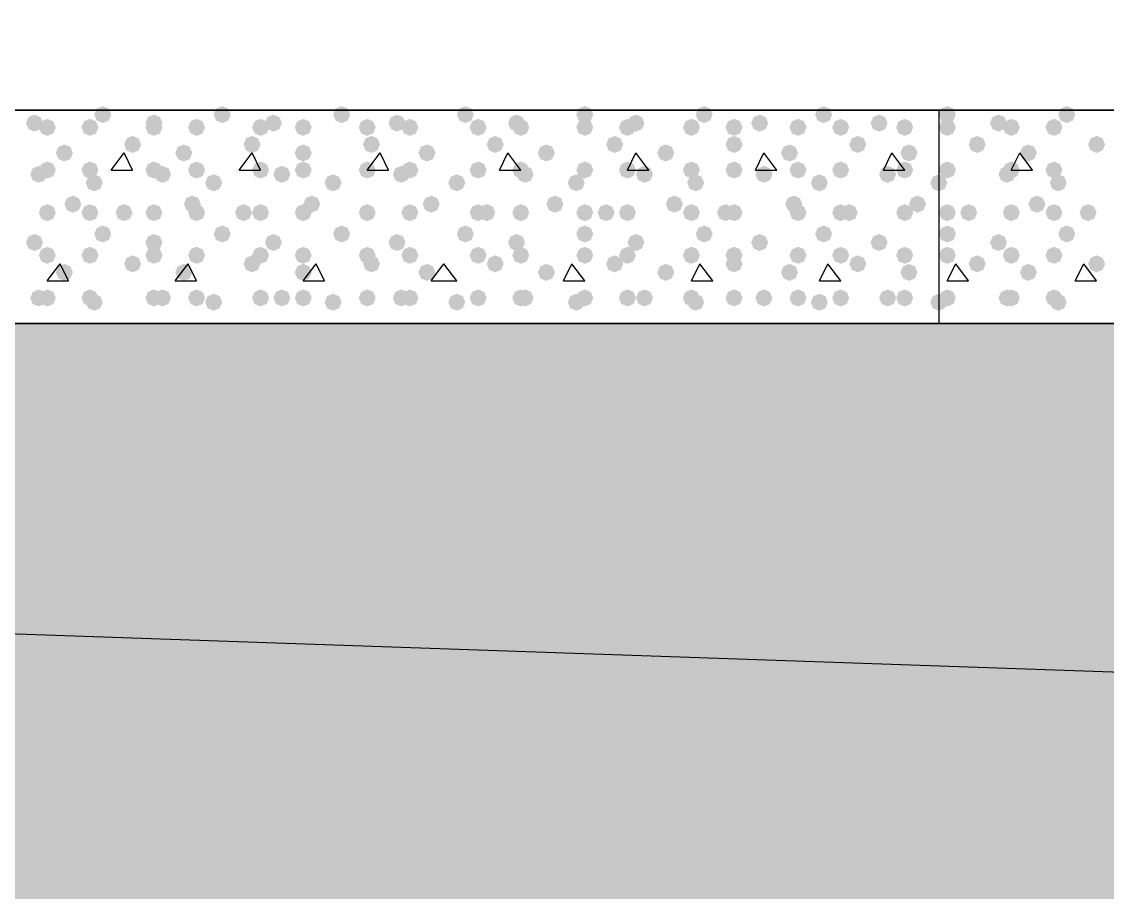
# Model space of a CAD drawing. Header units: millimetres. Extents: x 0 to 420, y 0 to 297.
# Drawn here: x 128.44 to 139.21, y 156.62 to 165.26 of the extents above; entities that cross this region are included whole.
import ezdxf

# ---------------------------------------------------------------- set-up
doc = ezdxf.new("R2010")
doc.units = ezdxf.units.MM
doc.layers.get('0').update_dxf_attribs({"linetype": 'CONTINUOUS'})

msp = doc.modelspace()

# ---------------------------------------------------------------- hatches: boundary and pattern name
at = {"true_color": 0x000008}
for points in [[(129.328333, 164.338), (129.303463, 164.278204), (129.243667, 164.253333), (129.183871, 164.278204), (129.159, 164.338), (129.183871, 164.397796), (129.243667, 164.422667), (129.303462, 164.397796)], [(130.513667, 164.338), (130.488796, 164.278204), (130.429, 164.253333), (130.369204, 164.278204), (130.344333, 164.338), (130.369204, 164.397796), (130.429, 164.422667), (130.488796, 164.397796)], [(131.699, 164.338), (131.674129, 164.278204), (131.614333, 164.253333), (131.554537, 164.278204), (131.529667, 164.338), (131.554537, 164.397796), (131.614333, 164.422667), (131.674129, 164.397796)], [(132.926667, 164.338), (132.901796, 164.278204), (132.842, 164.253333), (132.782204, 164.278204), (132.757333, 164.338), (132.782204, 164.397796), (132.842, 164.422667), (132.901796, 164.397796)], [(134.112, 164.338), (134.087129, 164.278204), (134.027333, 164.253333), (133.967538, 164.278204), (133.942667, 164.338), (133.967537, 164.397796), (134.027333, 164.422667), (134.087129, 164.397796)], [(135.297333, 164.338), (135.272463, 164.278204), (135.212667, 164.253333), (135.152871, 164.278204), (135.128, 164.338), (135.152871, 164.397796), (135.212667, 164.422667), (135.272462, 164.397796)], [(136.482667, 164.338), (136.457796, 164.278204), (136.398, 164.253333), (136.338204, 164.278204), (136.313333, 164.338), (136.338204, 164.397796), (136.398, 164.422667), (136.457796, 164.397796)], [(128.651, 164.253333), (128.626129, 164.193537), (128.566333, 164.168667), (128.506537, 164.193537), (128.481667, 164.253333), (128.506537, 164.313129), (128.566333, 164.338), (128.626129, 164.313129)], [(129.836333, 164.253333), (129.811463, 164.193537), (129.751667, 164.168667), (129.691871, 164.193537), (129.667, 164.253333), (129.691871, 164.313129), (129.751667, 164.338), (129.811462, 164.313129)], [(131.021667, 164.253333), (130.996796, 164.193537), (130.937, 164.168667), (130.877204, 164.193537), (130.852333, 164.253333), (130.877204, 164.313129), (130.937, 164.338), (130.996796, 164.313129)], [(132.249333, 164.253333), (132.224463, 164.193537), (132.164667, 164.168667), (132.104871, 164.193537), (132.08, 164.253333), (132.104871, 164.313129), (132.164667, 164.338), (132.224462, 164.313129)], [(133.434667, 164.253333), (133.409796, 164.193537), (133.35, 164.168667), (133.290204, 164.193537), (133.265333, 164.253333), (133.290204, 164.313129), (133.35, 164.338), (133.409796, 164.313129)], [(134.62, 164.253333), (134.595129, 164.193537), (134.535333, 164.168667), (134.475538, 164.193537), (134.450667, 164.253333), (134.475537, 164.313129), (134.535333, 164.338), (134.595129, 164.313129)], [(135.847667, 164.253333), (135.822796, 164.193537), (135.763, 164.168667), (135.703204, 164.193537), (135.678333, 164.253333), (135.703204, 164.313129), (135.763, 164.338), (135.822796, 164.313129)], [(137.033, 164.253333), (137.008129, 164.193537), (136.948333, 164.168667), (136.888537, 164.193537), (136.863667, 164.253333), (136.888537, 164.313129), (136.948333, 164.338), (137.008129, 164.313129)], [(128.778, 164.211), (128.753129, 164.151204), (128.693333, 164.126333), (128.633537, 164.151204), (128.608667, 164.211), (128.633537, 164.270796), (128.693333, 164.295667), (128.753129, 164.270796)], [(129.201333, 164.211), (129.176462, 164.151204), (129.116667, 164.126333), (129.056871, 164.151204), (129.032, 164.211), (129.056871, 164.270796), (129.116667, 164.295667), (129.176462, 164.270796)], [(129.836333, 164.211), (129.811463, 164.151204), (129.751667, 164.126333), (129.691871, 164.151204), (129.667, 164.211), (129.691871, 164.270796), (129.751667, 164.295667), (129.811462, 164.270796)], [(130.259667, 164.211), (130.234796, 164.151204), (130.175, 164.126333), (130.115204, 164.151204), (130.090333, 164.211), (130.115204, 164.270796), (130.175, 164.295667), (130.234796, 164.270796)], [(130.894667, 164.211), (130.869796, 164.151204), (130.81, 164.126333), (130.750204, 164.151204), (130.725333, 164.211), (130.750204, 164.270796), (130.81, 164.295667), (130.869796, 164.270796)], [(131.318, 164.211), (131.293129, 164.151204), (131.233333, 164.126333), (131.173537, 164.151204), (131.148667, 164.211), (131.173537, 164.270796), (131.233333, 164.295667), (131.293129, 164.270796)], [(131.953, 164.211), (131.928129, 164.151204), (131.868333, 164.126333), (131.808538, 164.151204), (131.783667, 164.211), (131.808537, 164.270796), (131.868333, 164.295667), (131.928129, 164.270796)], [(132.376333, 164.211), (132.351463, 164.151204), (132.291667, 164.126333), (132.231871, 164.151204), (132.207, 164.211), (132.231871, 164.270796), (132.291667, 164.295667), (132.351462, 164.270796)], [(133.053667, 164.211), (133.028796, 164.151204), (132.969, 164.126333), (132.909204, 164.151204), (132.884333, 164.211), (132.909204, 164.270796), (132.969, 164.295667), (133.028796, 164.270796)], [(133.477, 164.211), (133.452129, 164.151204), (133.392333, 164.126333), (133.332538, 164.151204), (133.307667, 164.211), (133.332537, 164.270796), (133.392333, 164.295667), (133.452129, 164.270796)], [(134.112, 164.211), (134.087129, 164.151204), (134.027333, 164.126333), (133.967538, 164.151204), (133.942667, 164.211), (133.967537, 164.270796), (134.027333, 164.295667), (134.087129, 164.270796)], [(134.535333, 164.211), (134.510463, 164.151204), (134.450667, 164.126333), (134.390871, 164.151204), (134.366, 164.211), (134.390871, 164.270796), (134.450667, 164.295667), (134.510462, 164.270796)], [(135.170333, 164.211), (135.145463, 164.151204), (135.085667, 164.126333), (135.025871, 164.151204), (135.001, 164.211), (135.025871, 164.270796), (135.085667, 164.295667), (135.145462, 164.270796)], [(135.593667, 164.211), (135.568796, 164.151204), (135.509, 164.126333), (135.449204, 164.151204), (135.424333, 164.211), (135.449204, 164.270796), (135.509, 164.295667), (135.568796, 164.270796)], [(136.228667, 164.211), (136.203796, 164.151204), (136.144, 164.126333), (136.084204, 164.151204), (136.059333, 164.211), (136.084204, 164.270796), (136.144, 164.295667), (136.203796, 164.270796)], [(136.652, 164.211), (136.627129, 164.151204), (136.567333, 164.126333), (136.507538, 164.151204), (136.482667, 164.211), (136.507537, 164.270796), (136.567333, 164.295667), (136.627129, 164.270796)], [(137.287, 164.211), (137.262129, 164.151204), (137.202333, 164.126333), (137.142538, 164.151204), (137.117667, 164.211), (137.142537, 164.270796), (137.202333, 164.295667), (137.262129, 164.270796)], [(129.624667, 164.041667), (129.599796, 163.981871), (129.54, 163.957), (129.480204, 163.981871), (129.455333, 164.041667), (129.480204, 164.101462), (129.54, 164.126333), (129.599796, 164.101463)], [(130.81, 164.041667), (130.785129, 163.981871), (130.725333, 163.957), (130.665538, 163.981871), (130.640667, 164.041667), (130.665537, 164.101462), (130.725333, 164.126333), (130.785129, 164.101463)], [(131.995333, 164.041667), (131.970463, 163.981871), (131.910667, 163.957), (131.850871, 163.981871), (131.826, 164.041667), (131.850871, 164.101462), (131.910667, 164.126333), (131.970462, 164.101463)], [(133.223, 164.041667), (133.198129, 163.981871), (133.138333, 163.957), (133.078537, 163.981871), (133.053667, 164.041667), (133.078537, 164.101462), (133.138333, 164.126333), (133.198129, 164.101463)], [(134.408333, 164.041667), (134.383463, 163.981871), (134.323667, 163.957), (134.263871, 163.981871), (134.239, 164.041667), (134.263871, 164.101462), (134.323667, 164.126333), (134.383462, 164.101463)], [(135.593667, 164.041667), (135.568796, 163.981871), (135.509, 163.957), (135.449204, 163.981871), (135.424333, 164.041667), (135.449204, 164.101462), (135.509, 164.126333), (135.568796, 164.101463)], [(136.821333, 164.041667), (136.796462, 163.981871), (136.736667, 163.957), (136.676871, 163.981871), (136.652, 164.041667), (136.676871, 164.101462), (136.736667, 164.126333), (136.796462, 164.101463)], [(128.947333, 163.957), (128.922463, 163.897204), (128.862667, 163.872333), (128.802871, 163.897204), (128.778, 163.957), (128.802871, 164.016796), (128.862667, 164.041667), (128.922462, 164.016796)], [(130.132667, 163.957), (130.107796, 163.897204), (130.048, 163.872333), (129.988204, 163.897204), (129.963333, 163.957), (129.988204, 164.016796), (130.048, 164.041667), (130.107796, 164.016796)], [(131.318, 163.957), (131.293129, 163.897204), (131.233333, 163.872333), (131.173537, 163.897204), (131.148667, 163.957), (131.173537, 164.016796), (131.233333, 164.041667), (131.293129, 164.016796)], [(132.545667, 163.957), (132.520796, 163.897204), (132.461, 163.872333), (132.401204, 163.897204), (132.376333, 163.957), (132.401204, 164.016796), (132.461, 164.041667), (132.520796, 164.016796)], [(133.731, 163.957), (133.706129, 163.897204), (133.646333, 163.872333), (133.586538, 163.897204), (133.561667, 163.957), (133.586537, 164.016796), (133.646333, 164.041667), (133.706129, 164.016796)], [(134.916333, 163.957), (134.891462, 163.897204), (134.831667, 163.872333), (134.771871, 163.897204), (134.747, 163.957), (134.771871, 164.016796), (134.831667, 164.041667), (134.891462, 164.016796)], [(136.144, 163.957), (136.119129, 163.897204), (136.059333, 163.872333), (135.999538, 163.897204), (135.974667, 163.957), (135.999537, 164.016796), (136.059333, 164.041667), (136.119129, 164.016796)], [(137.329333, 163.957), (137.304463, 163.897204), (137.244667, 163.872333), (137.184871, 163.897204), (137.16, 163.957), (137.184871, 164.016796), (137.244667, 164.041667), (137.304462, 164.016796)], [(128.778, 163.787667), (128.753129, 163.727871), (128.693333, 163.703), (128.633537, 163.727871), (128.608667, 163.787667), (128.633537, 163.847462), (128.693333, 163.872333), (128.753129, 163.847463)], [(129.201333, 163.787667), (129.176462, 163.727871), (129.116667, 163.703), (129.056871, 163.727871), (129.032, 163.787667), (129.056871, 163.847462), (129.116667, 163.872333), (129.176462, 163.847463)], [(129.836333, 163.787667), (129.811463, 163.727871), (129.751667, 163.703), (129.691871, 163.727871), (129.667, 163.787667), (129.691871, 163.847462), (129.751667, 163.872333), (129.811462, 163.847463)], [(130.259667, 163.787667), (130.234796, 163.727871), (130.175, 163.703), (130.115204, 163.727871), (130.090333, 163.787667), (130.115204, 163.847462), (130.175, 163.872333), (130.234796, 163.847463)], [(130.894667, 163.787667), (130.869796, 163.727871), (130.81, 163.703), (130.750204, 163.727871), (130.725333, 163.787667), (130.750204, 163.847462), (130.81, 163.872333), (130.869796, 163.847463)], [(131.318, 163.787667), (131.293129, 163.727871), (131.233333, 163.703), (131.173537, 163.727871), (131.148667, 163.787667), (131.173537, 163.847462), (131.233333, 163.872333), (131.293129, 163.847463)], [(131.953, 163.787667), (131.928129, 163.727871), (131.868333, 163.703), (131.808538, 163.727871), (131.783667, 163.787667), (131.808537, 163.847462), (131.868333, 163.872333), (131.928129, 163.847463)], [(132.376333, 163.787667), (132.351463, 163.727871), (132.291667, 163.703), (132.231871, 163.727871), (132.207, 163.787667), (132.231871, 163.847462), (132.291667, 163.872333), (132.351462, 163.847463)], [(133.053667, 163.787667), (133.028796, 163.727871), (132.969, 163.703), (132.909204, 163.727871), (132.884333, 163.787667), (132.909204, 163.847462), (132.969, 163.872333), (133.028796, 163.847463)], [(133.477, 163.787667), (133.452129, 163.727871), (133.392333, 163.703), (133.332538, 163.727871), (133.307667, 163.787667), (133.332537, 163.847462), (133.392333, 163.872333), (133.452129, 163.847463)], [(134.112, 163.787667), (134.087129, 163.727871), (134.027333, 163.703), (133.967538, 163.727871), (133.942667, 163.787667), (133.967537, 163.847462), (134.027333, 163.872333), (134.087129, 163.847463)], [(134.535333, 163.787667), (134.510463, 163.727871), (134.450667, 163.703), (134.390871, 163.727871), (134.366, 163.787667), (134.390871, 163.847462), (134.450667, 163.872333), (134.510462, 163.847463)], [(135.170333, 163.787667), (135.145463, 163.727871), (135.085667, 163.703), (135.025871, 163.727871), (135.001, 163.787667), (135.025871, 163.847462), (135.085667, 163.872333), (135.145462, 163.847463)], [(135.593667, 163.787667), (135.568796, 163.727871), (135.509, 163.703), (135.449204, 163.727871), (135.424333, 163.787667), (135.449204, 163.847462), (135.509, 163.872333), (135.568796, 163.847463)], [(136.228667, 163.787667), (136.203796, 163.727871), (136.144, 163.703), (136.084204, 163.727871), (136.059333, 163.787667), (136.084204, 163.847462), (136.144, 163.872333), (136.203796, 163.847463)], [(136.652, 163.787667), (136.627129, 163.727871), (136.567333, 163.703), (136.507538, 163.727871), (136.482667, 163.787667), (136.507537, 163.847462), (136.567333, 163.872333), (136.627129, 163.847463)], [(137.287, 163.787667), (137.262129, 163.727871), (137.202333, 163.703), (137.142538, 163.727871), (137.117667, 163.787667), (137.142537, 163.847462), (137.202333, 163.872333), (137.262129, 163.847463)], [(128.693333, 163.745333), (128.668463, 163.685537), (128.608667, 163.660667), (128.548871, 163.685537), (128.524, 163.745333), (128.548871, 163.805129), (128.608667, 163.83), (128.668462, 163.805129)], [(129.921, 163.745333), (129.896129, 163.685537), (129.836333, 163.660667), (129.776537, 163.685537), (129.751667, 163.745333), (129.776537, 163.805129), (129.836333, 163.83), (129.896129, 163.805129)], [(131.106333, 163.745333), (131.081462, 163.685537), (131.021667, 163.660667), (130.961871, 163.685537), (130.937, 163.745333), (130.961871, 163.805129), (131.021667, 163.83), (131.081462, 163.805129)], [(132.291667, 163.745333), (132.266796, 163.685537), (132.207, 163.660667), (132.147204, 163.685537), (132.122333, 163.745333), (132.147204, 163.805129), (132.207, 163.83), (132.266796, 163.805129)], [(133.519333, 163.745333), (133.494463, 163.685537), (133.434667, 163.660667), (133.374871, 163.685537), (133.35, 163.745333), (133.374871, 163.805129), (133.434667, 163.83), (133.494462, 163.805129)], [(134.704667, 163.745333), (134.679796, 163.685537), (134.62, 163.660667), (134.560204, 163.685537), (134.535333, 163.745333), (134.560204, 163.805129), (134.62, 163.83), (134.679796, 163.805129)], [(135.89, 163.745333), (135.865129, 163.685537), (135.805333, 163.660667), (135.745538, 163.685537), (135.720667, 163.745333), (135.745537, 163.805129), (135.805333, 163.83), (135.865129, 163.805129)], [(137.117667, 163.745333), (137.092796, 163.685537), (137.033, 163.660667), (136.973204, 163.685537), (136.948333, 163.745333), (136.973204, 163.805129), (137.033, 163.83), (137.092796, 163.805129)], [(129.243667, 163.660667), (129.218796, 163.600871), (129.159, 163.576), (129.099204, 163.600871), (129.074333, 163.660667), (129.099204, 163.720462), (129.159, 163.745333), (129.218796, 163.720463)], [(130.429, 163.660667), (130.404129, 163.600871), (130.344333, 163.576), (130.284538, 163.600871), (130.259667, 163.660667), (130.284537, 163.720462), (130.344333, 163.745333), (130.404129, 163.720463)], [(131.614333, 163.660667), (131.589463, 163.600871), (131.529667, 163.576), (131.469871, 163.600871), (131.445, 163.660667), (131.469871, 163.720462), (131.529667, 163.745333), (131.589462, 163.720463)], [(132.842, 163.660667), (132.817129, 163.600871), (132.757333, 163.576), (132.697538, 163.600871), (132.672667, 163.660667), (132.697537, 163.720462), (132.757333, 163.745333), (132.817129, 163.720463)], [(134.027333, 163.660667), (134.002463, 163.600871), (133.942667, 163.576), (133.882871, 163.600871), (133.858, 163.660667), (133.882871, 163.720462), (133.942667, 163.745333), (134.002462, 163.720463)], [(135.212667, 163.660667), (135.187796, 163.600871), (135.128, 163.576), (135.068204, 163.600871), (135.043333, 163.660667), (135.068204, 163.720462), (135.128, 163.745333), (135.187796, 163.720463)], [(136.440333, 163.660667), (136.415463, 163.600871), (136.355667, 163.576), (136.295871, 163.600871), (136.271, 163.660667), (136.295871, 163.720462), (136.355667, 163.745333), (136.415462, 163.720463)], [(128.778, 163.364333), (128.753129, 163.304537), (128.693333, 163.279667), (128.633537, 163.304537), (128.608667, 163.364333), (128.633537, 163.424129), (128.693333, 163.449), (128.753129, 163.424129)], [(129.032, 163.449), (129.007129, 163.389204), (128.947333, 163.364333), (128.887538, 163.389204), (128.862667, 163.449), (128.887537, 163.508796), (128.947333, 163.533667), (129.007129, 163.508796)], [(129.201333, 163.364333), (129.176462, 163.304537), (129.116667, 163.279667), (129.056871, 163.304537), (129.032, 163.364333), (129.056871, 163.424129), (129.116667, 163.449), (129.176462, 163.424129)], [(129.54, 163.364333), (129.515129, 163.304537), (129.455333, 163.279667), (129.395537, 163.304537), (129.370667, 163.364333), (129.395537, 163.424129), (129.455333, 163.449), (129.515129, 163.424129)], [(129.836333, 163.364333), (129.811463, 163.304537), (129.751667, 163.279667), (129.691871, 163.304537), (129.667, 163.364333), (129.691871, 163.424129), (129.751667, 163.449), (129.811462, 163.424129)], [(130.217333, 163.449), (130.192463, 163.389204), (130.132667, 163.364333), (130.072871, 163.389204), (130.048, 163.449), (130.072871, 163.508796), (130.132667, 163.533667), (130.192462, 163.508796)], [(130.259667, 163.364333), (130.234796, 163.304537), (130.175, 163.279667), (130.115204, 163.304537), (130.090333, 163.364333), (130.115204, 163.424129), (130.175, 163.449), (130.234796, 163.424129)], [(130.725333, 163.364333), (130.700463, 163.304537), (130.640667, 163.279667), (130.580871, 163.304537), (130.556, 163.364333), (130.580871, 163.424129), (130.640667, 163.449), (130.700462, 163.424129)], [(130.894667, 163.364333), (130.869796, 163.304537), (130.81, 163.279667), (130.750204, 163.304537), (130.725333, 163.364333), (130.750204, 163.424129), (130.81, 163.449), (130.869796, 163.424129)], [(131.318, 163.364333), (131.293129, 163.304537), (131.233333, 163.279667), (131.173537, 163.304537), (131.148667, 163.364333), (131.173537, 163.424129), (131.233333, 163.449), (131.293129, 163.424129)], [(131.402667, 163.449), (131.377796, 163.389204), (131.318, 163.364333), (131.258204, 163.389204), (131.233333, 163.449), (131.258204, 163.508796), (131.318, 163.533667), (131.377796, 163.508796)], [(131.953, 163.364333), (131.928129, 163.304537), (131.868333, 163.279667), (131.808538, 163.304537), (131.783667, 163.364333), (131.808537, 163.424129), (131.868333, 163.449), (131.928129, 163.424129)], [(131.953, 163.364333), (131.928129, 163.304537), (131.868333, 163.279667), (131.808538, 163.304537), (131.783667, 163.364333), (131.808537, 163.424129), (131.868333, 163.449), (131.928129, 163.424129)], [(132.376333, 163.364333), (132.351463, 163.304537), (132.291667, 163.279667), (132.231871, 163.304537), (132.207, 163.364333), (132.231871, 163.424129), (132.291667, 163.449), (132.351462, 163.424129)], [(132.588, 163.449), (132.563129, 163.389204), (132.503333, 163.364333), (132.443537, 163.389204), (132.418667, 163.449), (132.443537, 163.508796), (132.503333, 163.533667), (132.563129, 163.508796)], [(133.053667, 163.364333), (133.028796, 163.304537), (132.969, 163.279667), (132.909204, 163.304537), (132.884333, 163.364333), (132.909204, 163.424129), (132.969, 163.449), (133.028796, 163.424129)], [(133.138333, 163.364333), (133.113463, 163.304537), (133.053667, 163.279667), (132.993871, 163.304537), (132.969, 163.364333), (132.993871, 163.424129), (133.053667, 163.449), (133.113462, 163.424129)], [(133.477, 163.364333), (133.452129, 163.304537), (133.392333, 163.279667), (133.332538, 163.304537), (133.307667, 163.364333), (133.332537, 163.424129), (133.392333, 163.449), (133.452129, 163.424129)], [(133.815667, 163.449), (133.790796, 163.389204), (133.731, 163.364333), (133.671204, 163.389204), (133.646333, 163.449), (133.671204, 163.508796), (133.731, 163.533667), (133.790796, 163.508796)], [(134.112, 163.364333), (134.087129, 163.304537), (134.027333, 163.279667), (133.967538, 163.304537), (133.942667, 163.364333), (133.967537, 163.424129), (134.027333, 163.449), (134.087129, 163.424129)], [(134.323667, 163.364333), (134.298796, 163.304537), (134.239, 163.279667), (134.179204, 163.304537), (134.154333, 163.364333), (134.179204, 163.424129), (134.239, 163.449), (134.298796, 163.424129)], [(134.535333, 163.364333), (134.510463, 163.304537), (134.450667, 163.279667), (134.390871, 163.304537), (134.366, 163.364333), (134.390871, 163.424129), (134.450667, 163.449), (134.510462, 163.424129)], [(135.001, 163.449), (134.976129, 163.389204), (134.916333, 163.364333), (134.856538, 163.389204), (134.831667, 163.449), (134.856537, 163.508796), (134.916333, 163.533667), (134.976129, 163.508796)], [(135.170333, 163.364333), (135.145463, 163.304537), (135.085667, 163.279667), (135.025871, 163.304537), (135.001, 163.364333), (135.025871, 163.424129), (135.085667, 163.449), (135.145462, 163.424129)], [(135.509, 163.364333), (135.484129, 163.304537), (135.424333, 163.279667), (135.364537, 163.304537), (135.339667, 163.364333), (135.364537, 163.424129), (135.424333, 163.449), (135.484129, 163.424129)], [(135.593667, 163.364333), (135.568796, 163.304537), (135.509, 163.279667), (135.449204, 163.304537), (135.424333, 163.364333), (135.449204, 163.424129), (135.509, 163.449), (135.568796, 163.424129)], [(136.186333, 163.449), (136.161463, 163.389204), (136.101667, 163.364333), (136.041871, 163.389204), (136.017, 163.449), (136.041871, 163.508796), (136.101667, 163.533667), (136.161462, 163.508796)], [(136.228667, 163.364333), (136.203796, 163.304537), (136.144, 163.279667), (136.084204, 163.304537), (136.059333, 163.364333), (136.084204, 163.424129), (136.144, 163.449), (136.203796, 163.424129)], [(136.652, 163.364333), (136.627129, 163.304537), (136.567333, 163.279667), (136.507538, 163.304537), (136.482667, 163.364333), (136.507537, 163.424129), (136.567333, 163.449), (136.627129, 163.424129)], [(136.736667, 163.364333), (136.711796, 163.304537), (136.652, 163.279667), (136.592204, 163.304537), (136.567333, 163.364333), (136.592204, 163.424129), (136.652, 163.449), (136.711796, 163.424129)], [(137.287, 163.364333), (137.262129, 163.304537), (137.202333, 163.279667), (137.142538, 163.304537), (137.117667, 163.364333), (137.142537, 163.424129), (137.202333, 163.449), (137.262129, 163.424129)], [(137.414, 163.449), (137.389129, 163.389204), (137.329333, 163.364333), (137.269538, 163.389204), (137.244667, 163.449), (137.269537, 163.508796), (137.329333, 163.533667), (137.389129, 163.508796)], [(129.328333, 163.152667), (129.303463, 163.092871), (129.243667, 163.068), (129.183871, 163.092871), (129.159, 163.152667), (129.183871, 163.212462), (129.243667, 163.237333), (129.303462, 163.212463)], [(130.513667, 163.152667), (130.488796, 163.092871), (130.429, 163.068), (130.369204, 163.092871), (130.344333, 163.152667), (130.369204, 163.212462), (130.429, 163.237333), (130.488796, 163.212463)], [(131.699, 163.152667), (131.674129, 163.092871), (131.614333, 163.068), (131.554537, 163.092871), (131.529667, 163.152667), (131.554537, 163.212462), (131.614333, 163.237333), (131.674129, 163.212463)], [(132.926667, 163.152667), (132.901796, 163.092871), (132.842, 163.068), (132.782204, 163.092871), (132.757333, 163.152667), (132.782204, 163.212462), (132.842, 163.237333), (132.901796, 163.212463)], [(134.112, 163.152667), (134.087129, 163.092871), (134.027333, 163.068), (133.967538, 163.092871), (133.942667, 163.152667), (133.967537, 163.212462), (134.027333, 163.237333), (134.087129, 163.212463)], [(135.297333, 163.152667), (135.272463, 163.092871), (135.212667, 163.068), (135.152871, 163.092871), (135.128, 163.152667), (135.152871, 163.212462), (135.212667, 163.237333), (135.272462, 163.212463)], [(136.482667, 163.152667), (136.457796, 163.092871), (136.398, 163.068), (136.338204, 163.092871), (136.313333, 163.152667), (136.338204, 163.212462), (136.398, 163.237333), (136.457796, 163.212463)], [(128.651, 163.068), (128.626129, 163.008204), (128.566333, 162.983333), (128.506537, 163.008204), (128.481667, 163.068), (128.506537, 163.127796), (128.566333, 163.152667), (128.626129, 163.127796)], [(129.836333, 163.068), (129.811463, 163.008204), (129.751667, 162.983333), (129.691871, 163.008204), (129.667, 163.068), (129.691871, 163.127796), (129.751667, 163.152667), (129.811462, 163.127796)], [(131.021667, 163.068), (130.996796, 163.008204), (130.937, 162.983333), (130.877204, 163.008204), (130.852333, 163.068), (130.877204, 163.127796), (130.937, 163.152667), (130.996796, 163.127796)], [(132.249333, 163.068), (132.224463, 163.008204), (132.164667, 162.983333), (132.104871, 163.008204), (132.08, 163.068), (132.104871, 163.127796), (132.164667, 163.152667), (132.224462, 163.127796)], [(133.434667, 163.068), (133.409796, 163.008204), (133.35, 162.983333), (133.290204, 163.008204), (133.265333, 163.068), (133.290204, 163.127796), (133.35, 163.152667), (133.409796, 163.127796)], [(134.62, 163.068), (134.595129, 163.008204), (134.535333, 162.983333), (134.475538, 163.008204), (134.450667, 163.068), (134.475537, 163.127796), (134.535333, 163.152667), (134.595129, 163.127796)], [(135.847667, 163.068), (135.822796, 163.008204), (135.763, 162.983333), (135.703204, 163.008204), (135.678333, 163.068), (135.703204, 163.127796), (135.763, 163.152667), (135.822796, 163.127796)], [(137.033, 163.068), (137.008129, 163.008204), (136.948333, 162.983333), (136.888537, 163.008204), (136.863667, 163.068), (136.888537, 163.127796), (136.948333, 163.152667), (137.008129, 163.127796)], [(128.778, 162.941), (128.753129, 162.881204), (128.693333, 162.856333), (128.633537, 162.881204), (128.608667, 162.941), (128.633537, 163.000796), (128.693333, 163.025667), (128.753129, 163.000796)], [(129.201333, 162.941), (129.176462, 162.881204), (129.116667, 162.856333), (129.056871, 162.881204), (129.032, 162.941), (129.056871, 163.000796), (129.116667, 163.025667), (129.176462, 163.000796)], [(129.836333, 162.941), (129.811463, 162.881204), (129.751667, 162.856333), (129.691871, 162.881204), (129.667, 162.941), (129.691871, 163.000796), (129.751667, 163.025667), (129.811462, 163.000796)], [(130.259667, 162.941), (130.234796, 162.881204), (130.175, 162.856333), (130.115204, 162.881204), (130.090333, 162.941), (130.115204, 163.000796), (130.175, 163.025667), (130.234796, 163.000796)], [(130.894667, 162.941), (130.869796, 162.881204), (130.81, 162.856333), (130.750204, 162.881204), (130.725333, 162.941), (130.750204, 163.000796), (130.81, 163.025667), (130.869796, 163.000796)], [(131.318, 162.941), (131.293129, 162.881204), (131.233333, 162.856333), (131.173537, 162.881204), (131.148667, 162.941), (131.173537, 163.000796), (131.233333, 163.025667), (131.293129, 163.000796)], [(131.953, 162.941), (131.928129, 162.881204), (131.868333, 162.856333), (131.808538, 162.881204), (131.783667, 162.941), (131.808537, 163.000796), (131.868333, 163.025667), (131.928129, 163.000796)], [(132.376333, 162.941), (132.351463, 162.881204), (132.291667, 162.856333), (132.231871, 162.881204), (132.207, 162.941), (132.231871, 163.000796), (132.291667, 163.025667), (132.351462, 163.000796)], [(133.053667, 162.941), (133.028796, 162.881204), (132.969, 162.856333), (132.909204, 162.881204), (132.884333, 162.941), (132.909204, 163.000796), (132.969, 163.025667), (133.028796, 163.000796)], [(133.477, 162.941), (133.452129, 162.881204), (133.392333, 162.856333), (133.332538, 162.881204), (133.307667, 162.941), (133.332537, 163.000796), (133.392333, 163.025667), (133.452129, 163.000796)], [(134.112, 162.941), (134.087129, 162.881204), (134.027333, 162.856333), (133.967538, 162.881204), (133.942667, 162.941), (133.967537, 163.000796), (134.027333, 163.025667), (134.087129, 163.000796)], [(134.535333, 162.941), (134.510463, 162.881204), (134.450667, 162.856333), (134.390871, 162.881204), (134.366, 162.941), (134.390871, 163.000796), (134.450667, 163.025667), (134.510462, 163.000796)], [(135.170333, 162.941), (135.145463, 162.881204), (135.085667, 162.856333), (135.025871, 162.881204), (135.001, 162.941), (135.025871, 163.000796), (135.085667, 163.025667), (135.145462, 163.000796)], [(135.593667, 162.941), (135.568796, 162.881204), (135.509, 162.856333), (135.449204, 162.881204), (135.424333, 162.941), (135.449204, 163.000796), (135.509, 163.025667), (135.568796, 163.000796)], [(136.228667, 162.941), (136.203796, 162.881204), (136.144, 162.856333), (136.084204, 162.881204), (136.059333, 162.941), (136.084204, 163.000796), (136.144, 163.025667), (136.203796, 163.000796)], [(136.652, 162.941), (136.627129, 162.881204), (136.567333, 162.856333), (136.507538, 162.881204), (136.482667, 162.941), (136.507537, 163.000796), (136.567333, 163.025667), (136.627129, 163.000796)], [(137.287, 162.941), (137.262129, 162.881204), (137.202333, 162.856333), (137.142538, 162.881204), (137.117667, 162.941), (137.142537, 163.000796), (137.202333, 163.025667), (137.262129, 163.000796)], [(129.624667, 162.856333), (129.599796, 162.796537), (129.54, 162.771667), (129.480204, 162.796537), (129.455333, 162.856333), (129.480204, 162.916129), (129.54, 162.941), (129.599796, 162.916129)], [(130.81, 162.856333), (130.785129, 162.796537), (130.725333, 162.771667), (130.665538, 162.796537), (130.640667, 162.856333), (130.665537, 162.916129), (130.725333, 162.941), (130.785129, 162.916129)], [(131.995333, 162.856333), (131.970463, 162.796537), (131.910667, 162.771667), (131.850871, 162.796537), (131.826, 162.856333), (131.850871, 162.916129), (131.910667, 162.941), (131.970462, 162.916129)], [(133.223, 162.856333), (133.198129, 162.796537), (133.138333, 162.771667), (133.078537, 162.796537), (133.053667, 162.856333), (133.078537, 162.916129), (133.138333, 162.941), (133.198129, 162.916129)], [(134.408333, 162.856333), (134.383463, 162.796537), (134.323667, 162.771667), (134.263871, 162.796537), (134.239, 162.856333), (134.263871, 162.916129), (134.323667, 162.941), (134.383462, 162.916129)], [(135.593667, 162.856333), (135.568796, 162.796537), (135.509, 162.771667), (135.449204, 162.796537), (135.424333, 162.856333), (135.449204, 162.916129), (135.509, 162.941), (135.568796, 162.916129)], [(136.821333, 162.856333), (136.796462, 162.796537), (136.736667, 162.771667), (136.676871, 162.796537), (136.652, 162.856333), (136.676871, 162.916129), (136.736667, 162.941), (136.796462, 162.916129)], [(128.947333, 162.771667), (128.922463, 162.711871), (128.862667, 162.687), (128.802871, 162.711871), (128.778, 162.771667), (128.802871, 162.831462), (128.862667, 162.856333), (128.922462, 162.831463)], [(130.132667, 162.771667), (130.107796, 162.711871), (130.048, 162.687), (129.988204, 162.711871), (129.963333, 162.771667), (129.988204, 162.831462), (130.048, 162.856333), (130.107796, 162.831463)], [(131.318, 162.771667), (131.293129, 162.711871), (131.233333, 162.687), (131.173537, 162.711871), (131.148667, 162.771667), (131.173537, 162.831462), (131.233333, 162.856333), (131.293129, 162.831463)], [(132.545667, 162.771667), (132.520796, 162.711871), (132.461, 162.687), (132.401204, 162.711871), (132.376333, 162.771667), (132.401204, 162.831462), (132.461, 162.856333), (132.520796, 162.831463)], [(133.731, 162.771667), (133.706129, 162.711871), (133.646333, 162.687), (133.586538, 162.711871), (133.561667, 162.771667), (133.586537, 162.831462), (133.646333, 162.856333), (133.706129, 162.831463)], [(134.916333, 162.771667), (134.891462, 162.711871), (134.831667, 162.687), (134.771871, 162.711871), (134.747, 162.771667), (134.771871, 162.831462), (134.831667, 162.856333), (134.891462, 162.831463)], [(136.144, 162.771667), (136.119129, 162.711871), (136.059333, 162.687), (135.999538, 162.711871), (135.974667, 162.771667), (135.999537, 162.831462), (136.059333, 162.856333), (136.119129, 162.831463)], [(137.329333, 162.771667), (137.304463, 162.711871), (137.244667, 162.687), (137.184871, 162.711871), (137.16, 162.771667), (137.184871, 162.831462), (137.244667, 162.856333), (137.304462, 162.831463)], [(128.693333, 162.517667), (128.668463, 162.457871), (128.608667, 162.433), (128.548871, 162.457871), (128.524, 162.517667), (128.548871, 162.577462), (128.608667, 162.602333), (128.668462, 162.577463)], [(128.778, 162.517667), (128.753129, 162.457871), (128.693333, 162.433), (128.633537, 162.457871), (128.608667, 162.517667), (128.633537, 162.577462), (128.693333, 162.602333), (128.753129, 162.577463)], [(129.201333, 162.517667), (129.176462, 162.457871), (129.116667, 162.433), (129.056871, 162.457871), (129.032, 162.517667), (129.056871, 162.577462), (129.116667, 162.602333), (129.176462, 162.577463)], [(129.836333, 162.517667), (129.811463, 162.457871), (129.751667, 162.433), (129.691871, 162.457871), (129.667, 162.517667), (129.691871, 162.577462), (129.751667, 162.602333), (129.811462, 162.577463)], [(129.921, 162.517667), (129.896129, 162.457871), (129.836333, 162.433), (129.776537, 162.457871), (129.751667, 162.517667), (129.776537, 162.577462), (129.836333, 162.602333), (129.896129, 162.577463)], [(130.259667, 162.517667), (130.234796, 162.457871), (130.175, 162.433), (130.115204, 162.457871), (130.090333, 162.517667), (130.115204, 162.577462), (130.175, 162.602333), (130.234796, 162.577463)], [(130.894667, 162.517667), (130.869796, 162.457871), (130.81, 162.433), (130.750204, 162.457871), (130.725333, 162.517667), (130.750204, 162.577462), (130.81, 162.602333), (130.869796, 162.577463)], [(131.106333, 162.517667), (131.081462, 162.457871), (131.021667, 162.433), (130.961871, 162.457871), (130.937, 162.517667), (130.961871, 162.577462), (131.021667, 162.602333), (131.081462, 162.577463)], [(131.318, 162.517667), (131.293129, 162.457871), (131.233333, 162.433), (131.173537, 162.457871), (131.148667, 162.517667), (131.173537, 162.577462), (131.233333, 162.602333), (131.293129, 162.577463)], [(131.953, 162.517667), (131.928129, 162.457871), (131.868333, 162.433), (131.808538, 162.457871), (131.783667, 162.517667), (131.808537, 162.577462), (131.868333, 162.602333), (131.928129, 162.577463)], [(132.291667, 162.517667), (132.266796, 162.457871), (132.207, 162.433), (132.147204, 162.457871), (132.122333, 162.517667), (132.147204, 162.577462), (132.207, 162.602333), (132.266796, 162.577463)], [(132.376333, 162.517667), (132.351463, 162.457871), (132.291667, 162.433), (132.231871, 162.457871), (132.207, 162.517667), (132.231871, 162.577462), (132.291667, 162.602333), (132.351462, 162.577463)], [(133.053667, 162.517667), (133.028796, 162.457871), (132.969, 162.433), (132.909204, 162.457871), (132.884333, 162.517667), (132.909204, 162.577462), (132.969, 162.602333), (133.028796, 162.577463)], [(133.477, 162.517667), (133.452129, 162.457871), (133.392333, 162.433), (133.332538, 162.457871), (133.307667, 162.517667), (133.332537, 162.577462), (133.392333, 162.602333), (133.452129, 162.577463)], [(133.519333, 162.517667), (133.494463, 162.457871), (133.434667, 162.433), (133.374871, 162.457871), (133.35, 162.517667), (133.374871, 162.577462), (133.434667, 162.602333), (133.494462, 162.577463)], [(134.112, 162.517667), (134.087129, 162.457871), (134.027333, 162.433), (133.967538, 162.457871), (133.942667, 162.517667), (133.967537, 162.577462), (134.027333, 162.602333), (134.087129, 162.577463)], [(134.535333, 162.517667), (134.510463, 162.457871), (134.450667, 162.433), (134.390871, 162.457871), (134.366, 162.517667), (134.390871, 162.577462), (134.450667, 162.602333), (134.510462, 162.577463)], [(134.704667, 162.517667), (134.679796, 162.457871), (134.62, 162.433), (134.560204, 162.457871), (134.535333, 162.517667), (134.560204, 162.577462), (134.62, 162.602333), (134.679796, 162.577463)], [(135.170333, 162.517667), (135.145463, 162.457871), (135.085667, 162.433), (135.025871, 162.457871), (135.001, 162.517667), (135.025871, 162.577462), (135.085667, 162.602333), (135.145462, 162.577463)], [(135.593667, 162.517667), (135.568796, 162.457871), (135.509, 162.433), (135.449204, 162.457871), (135.424333, 162.517667), (135.449204, 162.577462), (135.509, 162.602333), (135.568796, 162.577463)], [(135.89, 162.517667), (135.865129, 162.457871), (135.805333, 162.433), (135.745538, 162.457871), (135.720667, 162.517667), (135.745537, 162.577462), (135.805333, 162.602333), (135.865129, 162.577463)], [(136.228667, 162.517667), (136.203796, 162.457871), (136.144, 162.433), (136.084204, 162.457871), (136.059333, 162.517667), (136.084204, 162.577462), (136.144, 162.602333), (136.203796, 162.577463)], [(136.652, 162.517667), (136.627129, 162.457871), (136.567333, 162.433), (136.507538, 162.457871), (136.482667, 162.517667), (136.507537, 162.577462), (136.567333, 162.602333), (136.627129, 162.577463)], [(137.117667, 162.517667), (137.092796, 162.457871), (137.033, 162.433), (136.973204, 162.457871), (136.948333, 162.517667), (136.973204, 162.577462), (137.033, 162.602333), (137.092796, 162.577463)], [(137.287, 162.517667), (137.262129, 162.457871), (137.202333, 162.433), (137.142538, 162.457871), (137.117667, 162.517667), (137.142537, 162.577462), (137.202333, 162.602333), (137.262129, 162.577463)], [(129.243667, 162.475333), (129.218796, 162.415537), (129.159, 162.390667), (129.099204, 162.415537), (129.074333, 162.475333), (129.099204, 162.535129), (129.159, 162.56), (129.218796, 162.535129)], [(130.429, 162.475333), (130.404129, 162.415537), (130.344333, 162.390667), (130.284538, 162.415537), (130.259667, 162.475333), (130.284537, 162.535129), (130.344333, 162.56), (130.404129, 162.535129)], [(131.614333, 162.475333), (131.589463, 162.415537), (131.529667, 162.390667), (131.469871, 162.415537), (131.445, 162.475333), (131.469871, 162.535129), (131.529667, 162.56), (131.589462, 162.535129)], [(132.842, 162.475333), (132.817129, 162.415537), (132.757333, 162.390667), (132.697538, 162.415537), (132.672667, 162.475333), (132.697537, 162.535129), (132.757333, 162.56), (132.817129, 162.535129)], [(134.027333, 162.475333), (134.002463, 162.415537), (133.942667, 162.390667), (133.882871, 162.415537), (133.858, 162.475333), (133.882871, 162.535129), (133.942667, 162.56), (134.002462, 162.535129)], [(135.212667, 162.475333), (135.187796, 162.415537), (135.128, 162.390667), (135.068204, 162.415537), (135.043333, 162.475333), (135.068204, 162.535129), (135.128, 162.56), (135.187796, 162.535129)], [(136.440333, 162.475333), (136.415463, 162.415537), (136.355667, 162.390667), (136.295871, 162.415537), (136.271, 162.475333), (136.295871, 162.535129), (136.355667, 162.56), (136.415462, 162.535129)]]:
    msp.add_hatch(color=0, dxfattribs=at).paths.add_polyline_path(points, flags=0)
at = {"true_color": 0x000007}
for points in [[(137.710333, 164.338), (137.685463, 164.278204), (137.625667, 164.253333), (137.565871, 164.278204), (137.541, 164.338), (137.565871, 164.397796), (137.625667, 164.422667), (137.685462, 164.397796)], [(138.895667, 164.338), (138.870796, 164.278204), (138.811, 164.253333), (138.751204, 164.278204), (138.726333, 164.338), (138.751204, 164.397796), (138.811, 164.422667), (138.870796, 164.397796)], [(138.218333, 164.253333), (138.193463, 164.193537), (138.133667, 164.168667), (138.073871, 164.193537), (138.049, 164.253333), (138.073871, 164.313129), (138.133667, 164.338), (138.193462, 164.313129)], [(137.710333, 164.211), (137.685463, 164.151204), (137.625667, 164.126333), (137.565871, 164.151204), (137.541, 164.211), (137.565871, 164.270796), (137.625667, 164.295667), (137.685462, 164.270796)], [(138.345333, 164.211), (138.320463, 164.151204), (138.260667, 164.126333), (138.200871, 164.151204), (138.176, 164.211), (138.200871, 164.270796), (138.260667, 164.295667), (138.320462, 164.270796)], [(138.768667, 164.211), (138.743796, 164.151204), (138.684, 164.126333), (138.624204, 164.151204), (138.599333, 164.211), (138.624204, 164.270796), (138.684, 164.295667), (138.743796, 164.270796)], [(138.006667, 164.041667), (137.981796, 163.981871), (137.922, 163.957), (137.862204, 163.981871), (137.837333, 164.041667), (137.862204, 164.101462), (137.922, 164.126333), (137.981796, 164.101463)], [(139.192, 164.041667), (139.167129, 163.981871), (139.107333, 163.957), (139.047538, 163.981871), (139.022667, 164.041667), (139.047537, 164.101462), (139.107333, 164.126333), (139.167129, 164.101463)], [(138.514667, 163.957), (138.489796, 163.897204), (138.43, 163.872333), (138.370204, 163.897204), (138.345333, 163.957), (138.370204, 164.016796), (138.43, 164.041667), (138.489796, 164.016796)], [(137.710333, 163.787667), (137.685463, 163.727871), (137.625667, 163.703), (137.565871, 163.727871), (137.541, 163.787667), (137.565871, 163.847462), (137.625667, 163.872333), (137.685462, 163.847463)], [(138.345333, 163.787667), (138.320463, 163.727871), (138.260667, 163.703), (138.200871, 163.727871), (138.176, 163.787667), (138.200871, 163.847462), (138.260667, 163.872333), (138.320462, 163.847463)], [(138.768667, 163.787667), (138.743796, 163.727871), (138.684, 163.703), (138.624204, 163.727871), (138.599333, 163.787667), (138.624204, 163.847462), (138.684, 163.872333), (138.743796, 163.847463)], [(138.303, 163.745333), (138.278129, 163.685537), (138.218333, 163.660667), (138.158537, 163.685537), (138.133667, 163.745333), (138.158537, 163.805129), (138.218333, 163.83), (138.278129, 163.805129)], [(137.625667, 163.660667), (137.600796, 163.600871), (137.541, 163.576), (137.481204, 163.600871), (137.456333, 163.660667), (137.481204, 163.720462), (137.541, 163.745333), (137.600796, 163.720463)], [(138.811, 163.660667), (138.786129, 163.600871), (138.726333, 163.576), (138.666538, 163.600871), (138.641667, 163.660667), (138.666537, 163.720462), (138.726333, 163.745333), (138.786129, 163.720463)], [(137.710333, 163.364333), (137.685463, 163.304537), (137.625667, 163.279667), (137.565871, 163.304537), (137.541, 163.364333), (137.565871, 163.424129), (137.625667, 163.449), (137.685462, 163.424129)], [(137.922, 163.364333), (137.897129, 163.304537), (137.837333, 163.279667), (137.777538, 163.304537), (137.752667, 163.364333), (137.777537, 163.424129), (137.837333, 163.449), (137.897129, 163.424129)], [(138.345333, 163.364333), (138.320463, 163.304537), (138.260667, 163.279667), (138.200871, 163.304537), (138.176, 163.364333), (138.200871, 163.424129), (138.260667, 163.449), (138.320462, 163.424129)], [(138.599333, 163.449), (138.574463, 163.389204), (138.514667, 163.364333), (138.454871, 163.389204), (138.43, 163.449), (138.454871, 163.508796), (138.514667, 163.533667), (138.574462, 163.508796)], [(138.768667, 163.364333), (138.743796, 163.304537), (138.684, 163.279667), (138.624204, 163.304537), (138.599333, 163.364333), (138.624204, 163.424129), (138.684, 163.449), (138.743796, 163.424129)], [(139.107333, 163.364333), (139.082462, 163.304537), (139.022667, 163.279667), (138.962871, 163.304537), (138.938, 163.364333), (138.962871, 163.424129), (139.022667, 163.449), (139.082462, 163.424129)], [(137.710333, 163.152667), (137.685463, 163.092871), (137.625667, 163.068), (137.565871, 163.092871), (137.541, 163.152667), (137.565871, 163.212462), (137.625667, 163.237333), (137.685462, 163.212463)], [(138.895667, 163.152667), (138.870796, 163.092871), (138.811, 163.068), (138.751204, 163.092871), (138.726333, 163.152667), (138.751204, 163.212462), (138.811, 163.237333), (138.870796, 163.212463)], [(138.218333, 163.068), (138.193463, 163.008204), (138.133667, 162.983333), (138.073871, 163.008204), (138.049, 163.068), (138.073871, 163.127796), (138.133667, 163.152667), (138.193462, 163.127796)], [(137.710333, 162.941), (137.685463, 162.881204), (137.625667, 162.856333), (137.565871, 162.881204), (137.541, 162.941), (137.565871, 163.000796), (137.625667, 163.025667), (137.685462, 163.000796)], [(138.345333, 162.941), (138.320463, 162.881204), (138.260667, 162.856333), (138.200871, 162.881204), (138.176, 162.941), (138.200871, 163.000796), (138.260667, 163.025667), (138.320462, 163.000796)], [(138.768667, 162.941), (138.743796, 162.881204), (138.684, 162.856333), (138.624204, 162.881204), (138.599333, 162.941), (138.624204, 163.000796), (138.684, 163.025667), (138.743796, 163.000796)], [(138.006667, 162.856333), (137.981796, 162.796537), (137.922, 162.771667), (137.862204, 162.796537), (137.837333, 162.856333), (137.862204, 162.916129), (137.922, 162.941), (137.981796, 162.916129)], [(139.192, 162.856333), (139.167129, 162.796537), (139.107333, 162.771667), (139.047538, 162.796537), (139.022667, 162.856333), (139.047537, 162.916129), (139.107333, 162.941), (139.167129, 162.916129)], [(138.514667, 162.771667), (138.489796, 162.711871), (138.43, 162.687), (138.370204, 162.711871), (138.345333, 162.771667), (138.370204, 162.831462), (138.43, 162.856333), (138.489796, 162.831463)], [(137.710333, 162.517667), (137.685463, 162.457871), (137.625667, 162.433), (137.565871, 162.457871), (137.541, 162.517667), (137.565871, 162.577462), (137.625667, 162.602333), (137.685462, 162.577463)], [(138.303, 162.517667), (138.278129, 162.457871), (138.218333, 162.433), (138.158537, 162.457871), (138.133667, 162.517667), (138.158537, 162.577462), (138.218333, 162.602333), (138.278129, 162.577463)], [(138.345333, 162.517667), (138.320463, 162.457871), (138.260667, 162.433), (138.200871, 162.457871), (138.176, 162.517667), (138.200871, 162.577462), (138.260667, 162.602333), (138.320462, 162.577463)], [(138.768667, 162.517667), (138.743796, 162.457871), (138.684, 162.433), (138.624204, 162.457871), (138.599333, 162.517667), (138.624204, 162.577462), (138.684, 162.602333), (138.743796, 162.577463)], [(137.625667, 162.475333), (137.600796, 162.415537), (137.541, 162.390667), (137.481204, 162.415537), (137.456333, 162.475333), (137.481204, 162.535129), (137.541, 162.56), (137.600796, 162.535129)], [(138.811, 162.475333), (138.786129, 162.415537), (138.726333, 162.390667), (138.666538, 162.415537), (138.641667, 162.475333), (138.666537, 162.535129), (138.726333, 162.56), (138.786129, 162.535129)]]:
    msp.add_hatch(color=0, dxfattribs=at).paths.add_polyline_path(points, flags=0)
at = {"true_color": 0x000008}
h = msp.add_hatch(color=0, dxfattribs=at)
h.paths.add_polyline_path([(385.826, 162.263667), (39.708667, 162.263667), (385.826, 150.241)], flags=0)
h.paths.add_polyline_path([(39.708667, 162.263667), (385.826, 150.241), (39.708667, 150.241)], flags=0)

# ---------------------------------------------------------------- linework, layer by layer
at = {"color": 0, "true_color": 0x000007}
for points in [[(38.650333, 185.547), (38.650333, 162.263667), (386.884333, 162.263667), (386.884333, 185.547), (224.409, 185.547), (224.409, 206.756), (201.125667, 206.756), (201.125667, 185.547)], [(38.650333, 185.547), (38.650333, 162.263667), (386.884333, 162.263667), (386.884333, 185.547), (224.409, 185.547), (224.409, 206.756), (201.125667, 206.756), (201.125667, 185.547)], [(137.541, 164.380333), (137.541, 162.263667), (139.657667, 162.263667), (139.657667, 164.380333)]]:
    msp.add_lwpolyline(points, close=True, dxfattribs=at)
at = {"color": 0, "true_color": 0x0000fd}
msp.add_lwpolyline([(40.767, 164.380333), (384.767667, 164.380333), (384.767667, 183.430333), (222.292333, 183.430333), (222.292333, 204.639333), (203.242333, 204.639333), (203.242333, 183.430333), (40.767, 183.430333)], close=True, dxfattribs=at)
at = {"color": 0, "true_color": 0x000007}
for points in [[(137.541, 164.380333), (118.448667, 164.380333)], [(138.260667, 163.787667), (138.345333, 163.957)], [(138.472333, 163.787667), (138.345333, 163.957)], [(138.260667, 163.787667), (138.472333, 163.787667)], [(137.625667, 162.687), (137.710333, 162.856333)], [(137.837333, 162.687), (137.710333, 162.856333)], [(138.895667, 162.687), (138.980333, 162.856333)], [(139.107333, 162.687), (138.980333, 162.856333)], [(137.625667, 162.687), (137.837333, 162.687)], [(138.895667, 162.687), (139.107333, 162.687)], [(118.448667, 162.263667), (137.541, 162.263667)]]:
    msp.add_lwpolyline(points, dxfattribs=at)
at = {"color": 0, "true_color": 0x000008}
for points in [[(129.328333, 163.787667), (129.455333, 163.957)], [(129.54, 163.787667), (129.455333, 163.957)], [(130.598333, 163.787667), (130.725333, 163.957)], [(130.81, 163.787667), (130.725333, 163.957)], [(131.868333, 163.787667), (131.995333, 163.957)], [(132.08, 163.787667), (131.995333, 163.957)], [(133.180667, 163.787667), (133.265333, 163.957)], [(133.392333, 163.787667), (133.265333, 163.957)], [(134.450667, 163.787667), (134.535333, 163.957)], [(134.662333, 163.787667), (134.535333, 163.957)], [(135.720667, 163.787667), (135.805333, 163.957)], [(135.932333, 163.787667), (135.805333, 163.957)], [(136.990667, 163.787667), (137.075333, 163.957)], [(137.202333, 163.787667), (137.075333, 163.957)], [(129.328333, 163.787667), (129.54, 163.787667)], [(130.598333, 163.787667), (130.81, 163.787667)], [(131.868333, 163.787667), (132.08, 163.787667)], [(133.180667, 163.787667), (133.392333, 163.787667)], [(134.450667, 163.787667), (134.662333, 163.787667)], [(135.720667, 163.787667), (135.932333, 163.787667)], [(136.990667, 163.787667), (137.202333, 163.787667)], [(128.693333, 162.687), (128.820333, 162.856333)], [(128.905, 162.687), (128.820333, 162.856333)], [(129.963333, 162.687), (130.090333, 162.856333)], [(130.175, 162.687), (130.090333, 162.856333)], [(131.233333, 162.687), (131.360333, 162.856333)], [(131.445, 162.687), (131.360333, 162.856333)], [(132.503333, 162.687), (132.630333, 162.856333)], [(132.757333, 162.687), (132.630333, 162.856333)], [(133.815667, 162.687), (133.900333, 162.856333)], [(134.027333, 162.687), (133.900333, 162.856333)], [(135.085667, 162.687), (135.170333, 162.856333)], [(135.297333, 162.687), (135.170333, 162.856333)], [(136.355667, 162.687), (136.440333, 162.856333)], [(136.567333, 162.687), (136.440333, 162.856333)], [(128.693333, 162.687), (128.905, 162.687)], [(129.963333, 162.687), (130.175, 162.687)], [(131.233333, 162.687), (131.445, 162.687)], [(132.503333, 162.687), (132.757333, 162.687)], [(133.815667, 162.687), (134.027333, 162.687)], [(135.085667, 162.687), (135.297333, 162.687)], [(136.355667, 162.687), (136.567333, 162.687)]]:
    msp.add_lwpolyline(points, dxfattribs=at)
for points in [[(385.826, 162.263667), (39.708667, 162.263667), (385.826, 150.241)], [(39.708667, 162.263667), (385.826, 150.241), (39.708667, 150.241)]]:
    msp.add_lwpolyline(points, close=True, dxfattribs=at)

doc.saveas('drawing.dxf')
